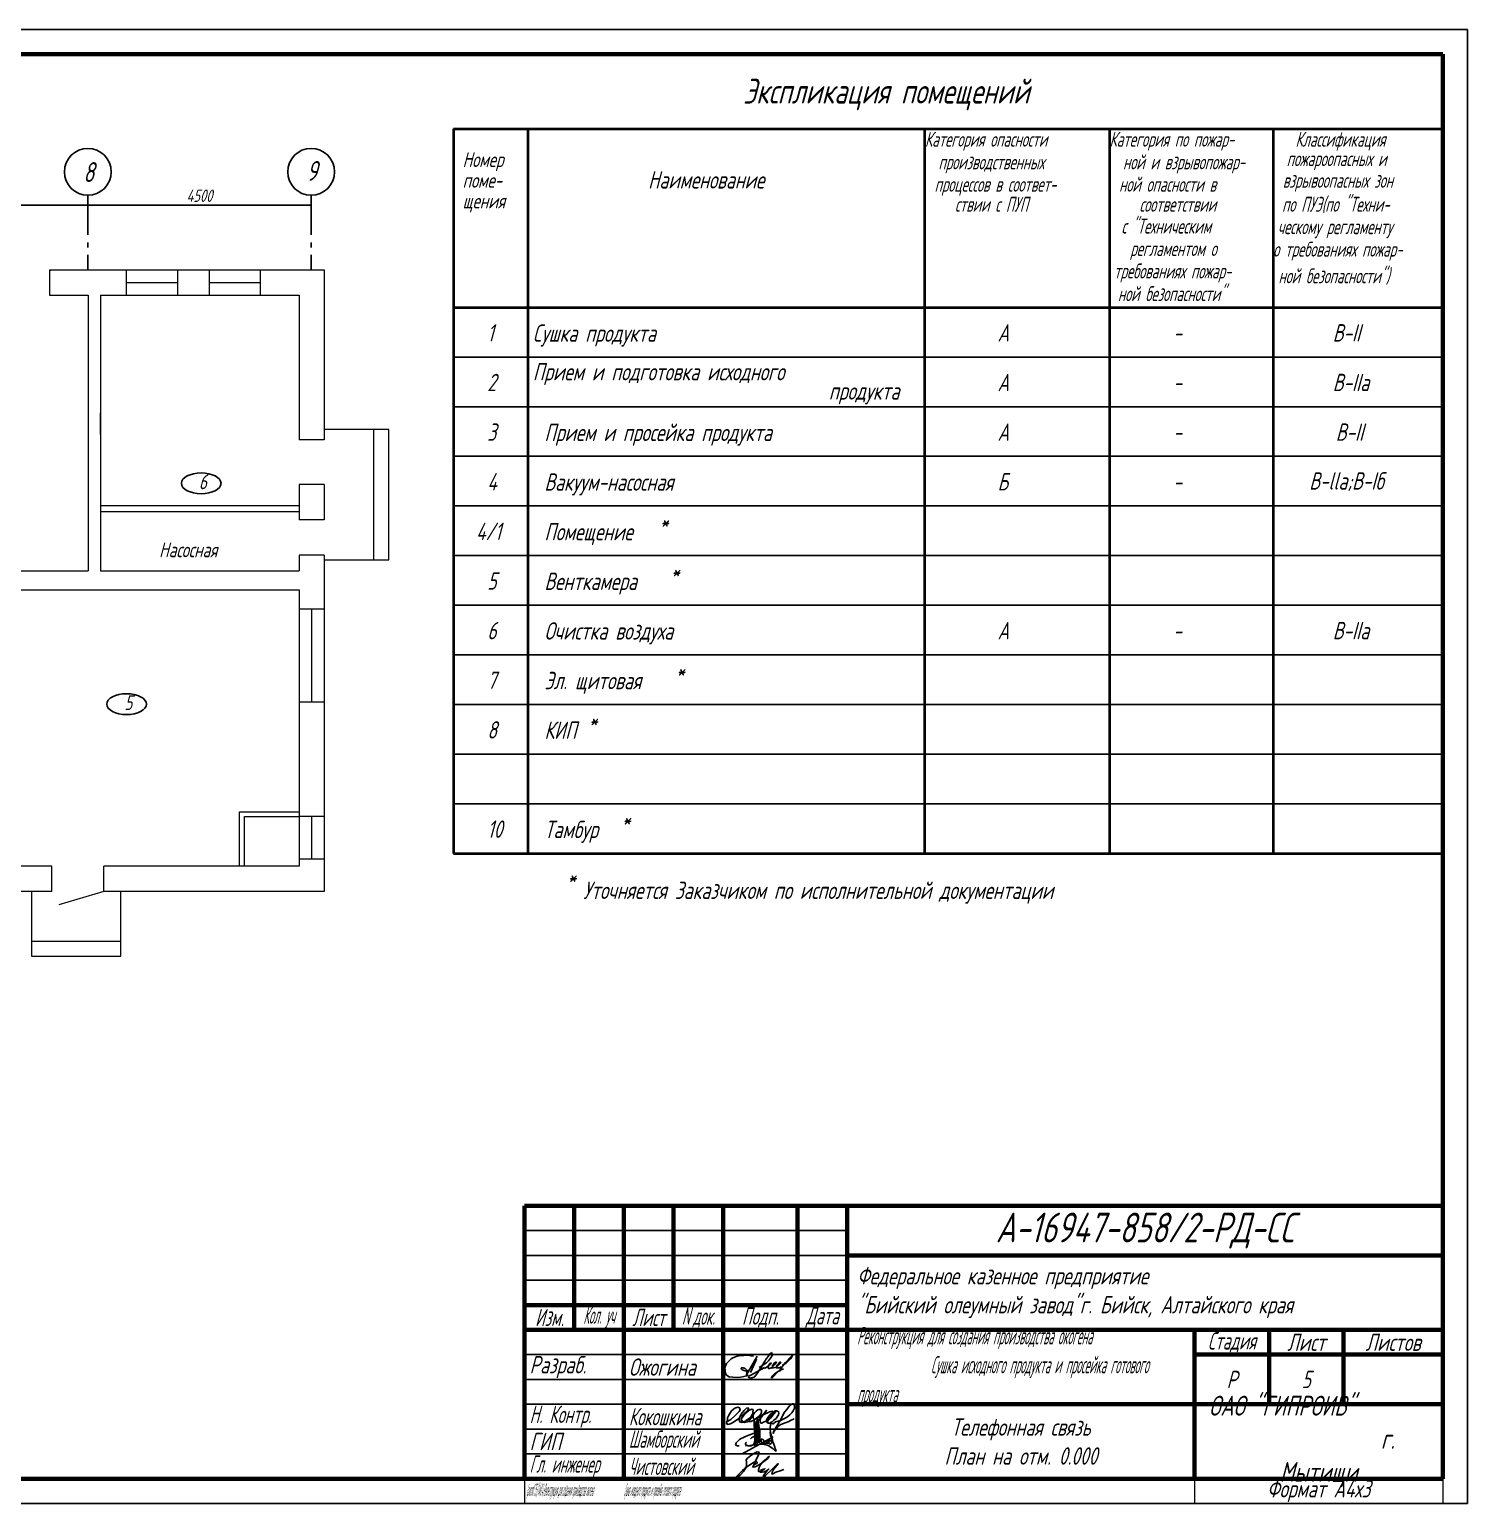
# Model space of a CAD drawing. Header units: millimetres. Extents: x 1036 to 3136, y 1217 to 1841.
# Drawn here: x 2846.5 to 3136.2, y 1543.9 to 1840.9 of the extents above; entities that cross this region are included whole.
import ezdxf

# ---------------------------------------------------------------- set-up
doc = ezdxf.new("R2010")
doc.units = ezdxf.units.MM
doc.linetypes.add('gost6', pattern=[12, 8, -1.5, 1, -1.5])
doc.layers.get('Defpoints').update_dxf_attribs({"color": 33})
for name, color, linetype, lineweight in [('Линия связи (Вновь)', 3, 'Continuous', 60), ('Осевая', 4, 'gost6', 25), ('Размерная', 4, 'Continuous', 25), ('Рамка толстая', 7, 'Continuous', 60), ('Рамка тонкая', 5, 'Continuous', 25), ('Строительный', 251, 'Continuous', 13), ('ТаБлица', 253, 'Continuous', 25), ('Текст', 2, 'Continuous', 25), ('Штампы', 252, 'Continuous', 25)]:
    doc.layers.add(name, color=color, linetype=linetype, lineweight=lineweight)
doc.styles.add('Simplex', font='simplex.shx', dxfattribs={"width": 0.7, "oblique": 15})

# ---------------------------------------------------------------- blocks, each defined once
blk = doc.blocks.new('A$C7D080345')
at = {"layer": 'Рамка толстая'}
for p, q in [((20, 292), (20, 5)), ((625, 292), (20, 292)), ((625, 5), (625, 292)), ((20, 5), (625, 5))]:
    blk.add_line(p, q, dxfattribs=at)
at = {"layer": 'Рамка тонкая'}
for p, q in [((0, 297), (0, 0)), ((630, 297), (0, 297)), ((630, 0), (630, 297)), ((0, 0), (630, 0))]:
    blk.add_line(p, q, dxfattribs=at)
blk = doc.blocks.new('*T24')
at = {"layer": 'Defpoints', "color": 8, "linetype": 'ByBlock', "lineweight": 0, "transparency": 16777216}
for p, q in [((0, -55), (0, -60)), ((135, -55), (135, -60)), ((185, -55), (185, -60)), ((0, -60), (185, -60))]:
    blk.add_line(p, q, dxfattribs=at)
at = {"layer": 'Штампы', "color": 0, "linetype": 'ByBlock', "lineweight": 60, "transparency": 16777216}
for p, q in [((0, 0), (185, 0)), ((0, 0), (0, -55)), ((10, 0), (10, -25)), ((20, 0), (20, -55)), ((30, 0), (30, -25)), ((40, 0), (40, -55)), ((55, 0), (55, -55)), ((65, 0), (65, -55)), ((185, 0), (185, -55)), ((65, -10), (185, -10)), ((0, -20), (65, -20)), ((0, -25), (185, -25)), ((135, -25), (135, -55)), ((150, -25), (150, -40)), ((165, -25), (165, -40)), ((135, -30), (185, -30)), ((65, -40), (185, -40)), ((0, -55), (185, -55))]:
    blk.add_line(p, q, dxfattribs=at)
at = {"layer": 'Штампы', "color": 5, "linetype": 'ByBlock', "lineweight": 25, "transparency": 16777216}
for p, q in [((0, -5), (65, -5)), ((0, -10), (65, -10)), ((0, -15), (65, -15)), ((0, -30), (65, -30)), ((0, -35), (65, -35)), ((0, -40), (65, -40)), ((0, -45), (65, -45)), ((0, -50), (65, -50))]:
    blk.add_line(p, q, dxfattribs=at)
at = {"layer": 'Штампы', "color": 2, "transparency": 16777216, "style": 'Simplex'}
for s, insert, char_height, width, attachment_point in [('А-16947-858/2-РД-СС', (125, -5), 6, 120, 5), ('Федеральное казенное предприятие\\P"Бийский олеумный завод"г. Бийск, Алтайского края', (67, -17.5), 3.5, 116, 4), ('{\\W0.6;Изм.}', (5, -22.5), 3.5, 10, 5), ('{\\W0.4;Кол. уч}', (15, -22.5), 3.5, 10, 5), ('{\\W0.6;Лист}', (25, -22.5), 3.5, 10, 5), ('{\\Q15;\\W0.5;N\\fArial|b0|i0|c0|p34;\\Q15; \\Fsimplex|c204;док.}', (35, -22.5), 3.5, 10, 5), ('{\\W0.6;Подп.}', (47.5, -22.5), 3.5, 15, 5), ('{\\W0.6;Дата}', (60, -22.5), 3.5, 10, 5), ('{\\W0.4;Реконструкция для создания производства окогена                               Сушка исходного продукта и просейка готового продукта }', (67, -32.5), 3.5, 66, 4), ('{\\W0.6;Стадия}', (142.5, -27.5), 3.5, 15, 5), ('Лист', (157.5, -27.5), 3.5, 15, 5), ('Листов', (175, -27.5), 3.5, 20, 5), ('Разраб.', (1, -32.5), 3.5, 18, 4), ('Ожогина', (21, -32.5), 3.5, 18, 4), ('Р', (142.5, -35), 3.5, 15, 5), ('5', (157.5, -35), 3.5, 15, 5), ('ОАО "ГИПРОИВ"                         г. Мытищи', (160, -47.5), 4, 50, 5), ('{\\W0.6;Н. Контр.}', (1, -42.5), 3.5, 18, 4), ('{\\W0.6;Кокошкина}', (21, -42.5), 3.5, 18, 4), ('Телефонная связь\\PПлан на отм. 0.000', (100, -47.5), 3.5, 70, 5), ('ГИП', (1, -47.5), 3.5, 18, 4), ('{\\W0.5;Шамборский}', (21, -47.5), 3.5, 18, 4), ('{\\W0.5;Гл. инженер}', (1, -52.5), 3.5, 18, 4), ('{\\W0.5;Чистовский}', (21, -52.5), 3.5, 18, 4), ('Формат А4х3', (160, -57.5), 3.5, 50, 5)]:
    blk.add_mtext(s, dxfattribs=dict(at, insert=insert, char_height=char_height, width=width, attachment_point=attachment_point))
blk = doc.blocks.new('A$C09094F02')
at = {"layer": 'Рамка тонкая'}
for p, q in [((0.66, 3.22), (0.44, 2.54)), ((1.61, 4.15), (0.66, 3.2)), ((1.97, 4.33), (1.61, 4.15)), ((2.85, 4.72), (1.97, 4.33)), ((3.25, 4.78), (2.85, 4.72)), ((3.25, 4.78), (3.89, 4.82)), ((4.2, 4.83), (3.89, 4.82)), ((4.85, 4.87), (4.2, 4.83)), ((6.85, 4.68), (4.72, 0.96)), ((5.29, 4.81), (4.85, 4.87)), ((5.56, 4.78), (5.29, 4.81)), ((6.52, 3.63), (5.5, 1.41)), ((6.13, 4.7), (5.56, 4.78)), ((6.73, 4.08), (6.52, 3.63)), ((8.03, 3.04), (7.65, 2.43)), ((7.84, 2.8), (8.77, 3.38)), ((8.39, 3.71), (8.03, 3.04)), ((8.74, 4.22), (8.39, 3.71)), ((9.08, 4.62), (8.74, 4.22)), ((8.77, 3.38), (9.12, 3.73)), ((9.37, 5.07), (9.08, 4.62)), ((9.12, 3.73), (9.37, 3.99)), ((9.24, 2.99), (9.2, 2.85)), ((9.38, 3.18), (9.24, 2.99)), ((9.26, 2.8), (9.54, 3.09)), ((9.81, 5.41), (9.37, 5.07)), ((9.37, 3.99), (9.57, 4.27)), ((9.43, 3.24), (9.38, 3.18)), ((9.5, 3.05), (9.4, 2.94)), ((9.72, 3.37), (9.43, 3.24)), ((9.72, 3.37), (9.5, 3.05)), ((9.54, 3.09), (9.63, 3.25)), ((9.57, 4.27), (9.88, 4.8)), ((9.9, 5.13), (9.81, 5.41)), ((9.88, 4.8), (9.89, 4.99)), ((9.89, 4.97), (9.9, 5.13)), ((9.94, 5.34), (9.94, 5.34)), ((10.22, 3.13), (10.07, 2.95)), ((10.13, 2.76), (10.33, 2.97)), ((10.36, 3.32), (10.22, 3.13)), ((10.33, 2.97), (10.56, 3.24)), ((10.48, 3.44), (10.36, 3.32)), ((10.74, 3.53), (10.48, 3.44)), ((10.56, 3.24), (10.68, 3.38)), ((10.67, 3.36), (10.74, 3.53)), ((11.13, 3.12), (10.98, 2.95)), ((11.27, 3.32), (11.13, 3.12)), ((11.24, 2.97), (11.47, 3.24)), ((11.39, 3.44), (11.27, 3.32)), ((11.65, 3.53), (11.39, 3.44)), ((11.47, 3.24), (11.59, 3.37)), ((11.59, 3.35), (11.65, 3.53)), ((12.54, 3.43), (11.84, 2.5)), ((11.94, 2.93), (12.61, 3.19)), ((13.59, 4.52), (12.54, 3.43)), ((12.61, 3.19), (13.65, 4.21)), ((13.58, 4.5), (13.73, 4.66)), ((13.71, 4.33), (13.64, 4.19)), ((13.74, 4.39), (13.71, 4.33)), ((13.73, 4.66), (13.83, 4.76)), ((13.77, 4.43), (13.74, 4.39)), ((13.84, 4.53), (13.77, 4.43)), ((13.83, 4.76), (13.94, 4.85)), ((13.87, 4.58), (13.84, 4.53)), ((13.93, 4.71), (13.87, 4.58)), ((13.97, 4.77), (13.93, 4.71)), ((13.94, 4.85), (13.98, 4.89)), ((13.98, 4.89), (13.97, 4.81)), ((13.97, 4.81), (13.97, 4.77)), ((0.44, 2.54), (0.37, 2.32)), ((0.37, 2.32), (0.49, 1.27)), ((0.49, 1.27), (0.69, 0.89)), ((0.69, 0.89), (1.23, 0.53)), ((1.23, 0.53), (1.94, 0.43)), ((1.94, 0.43), (2.83, 0.4)), ((2.83, 0.4), (3.56, 0.46)), ((3.56, 0.46), (4.19, 0.58)), ((3.72, 2.34), (3.66, 2.29)), ((3.66, 2.29), (3.66, 2.24)), ((3.66, 2.24), (3.73, 2.08)), ((3.81, 2.36), (3.72, 2.34)), ((3.72, 2.1), (3.86, 1.97)), ((3.93, 2.37), (3.81, 2.36)), ((3.85, 1.97), (4.41, 1.74)), ((3.98, 2.35), (3.93, 2.37)), ((4.06, 2.34), (3.98, 2.35)), ((4.23, 2.29), (4.06, 2.34)), ((4.19, 0.58), (4.74, 0.74)), ((4.38, 2.26), (4.23, 2.29)), ((4.79, 1.9), (4.38, 2.26)), ((4.41, 1.74), (4.66, 1.75)), ((4.66, 1.75), (5.05, 1.79)), ((4.72, 0.96), (4.84, 1.8)), ((4.74, 0.74), (5.14, 0.89)), ((4.8, 1.84), (4.78, 1.92)), ((4.81, 1.81), (4.8, 1.84)), ((4.82, 1.76), (4.81, 1.81)), ((4.82, 1.7), (4.82, 1.76)), ((5.08, 0.43), (5.34, 0.72)), ((5.5, 0.24), (5.08, 0.46)), ((5.34, 0.72), (5.72, 0.93)), ((6.27, 0.44), (5.5, 0.24)), ((5.66, 1.8), (5.68, 1.8)), ((5.72, 0.93), (8.35, 2.39)), ((6.67, 0.91), (6.27, 0.44)), ((7.02, 1.43), (6.67, 0.91)), ((7.36, 1.92), (7.02, 1.43)), ((7.25, 2.4), (7.9, 2.83)), ((7.65, 2.43), (7.36, 1.92)), ((7.8, 2.09), (8.35, 2.39)), ((8.36, 2.19), (8.54, 2.32)), ((8.54, 2.32), (8.7, 2.43)), ((8.7, 2.43), (9, 2.65)), ((9, 2.65), (9.26, 2.8)), ((9.1, 2.61), (9.08, 2.41)), ((9.08, 2.41), (9.11, 2.29)), ((9.2, 2.85), (9.1, 2.61)), ((9.11, 2.29), (9.14, 2.22)), ((9.14, 2.22), (9.39, 2.18)), ((9.39, 2.18), (9.45, 2.25)), ((9.45, 2.25), (9.66, 2.36)), ((9.66, 2.36), (9.86, 2.51)), ((9.73, 0.42), (9.88, 0.68)), ((9.75, 0.24), (9.73, 0.42)), ((11.24, 1.71), (9.8, 0.24)), ((9.85, 2.51), (9.84, 2.25)), ((9.84, 2.25), (10.52, 2.4)), ((9.93, 2.73), (9.85, 2.51)), ((9.86, 2.51), (10.14, 2.73)), ((9.88, 0.68), (10.13, 0.91)), ((10.07, 2.95), (9.93, 2.73)), ((10.13, 0.91), (10.34, 1.14)), ((10.34, 1.14), (10.75, 1.38)), ((10.42, 2.38), (10.77, 2.5)), ((10.76, 2.51), (10.75, 2.25)), ((10.75, 2.25), (11.09, 2.33)), ((10.75, 1.38), (10.98, 1.56)), ((10.84, 2.72), (10.76, 2.51)), ((10.77, 2.5), (11.05, 2.73)), ((10.98, 2.95), (10.84, 2.72)), ((10.98, 1.56), (11.56, 1.82)), ((11.04, 2.76), (11.24, 2.97)), ((11.05, 2.31), (11.35, 2.34)), ((11.62, 2.14), (11.24, 1.71)), ((11.35, 2.34), (11.65, 2.53)), ((11.56, 1.82), (11.72, 1.94)), ((11.84, 2.5), (11.62, 2.14)), ((11.72, 1.94), (12.16, 2.12))]:
    blk.add_line(p, q, dxfattribs=at)
blk.add_point((0, 0), dxfattribs=at)
blk = doc.blocks.new('A$C764A7DD2')
at = {"layer": 'Рамка тонкая'}
for points in [[(8.46, 2.41), (9.12, 2.83), (9.43, 3.13), (9.75, 3.57), (10.1, 3.95), (10.48, 4.22), (10.74, 4.46), (10.1, 3.75), (9.56, 3.09), (9.08, 2.58), (8.87, 2.23), (9.09, 2.05), (9.44, 2.07), (9.86, 2.32), (10.21, 2.69), (10.66, 3.03), (10.92, 3.33), (11.16, 3.77), (11.26, 4.07), (11.16, 4.36), (10.83, 4.53), (10.46, 4.53), (9.47, 3.79), (9.12, 3.35), (8.85, 3.01), (8.74, 2.62), (8.87, 2.2), (10.08, 1.9), (10.56, 2.33), (11.54, 2.57), (12.39, 2.98), (13, 3.37), (13.46, 3.77), (13.86, 4.17), (14.14, 4.58), (14.36, 5.07), (14.4, 5.45), (14.33, 5.76), (14.2, 5.95), (13.99, 5.98), (13.77, 5.86), (13.39, 5.53), (12.83, 4.82), (12.39, 4.25), (11.93, 3.43), (11.61, 2.82), (11.12, 1.94), (10.7, 1.24), (10.35, 0.63), (10.08, 0.16), (10.15, 0), (10.21, 0.41), (11.1, 1.47), (11.64, 1.79), (12.51, 2.16), (13.08, 2.36), (13.57, 2.58), (14.3, 2.91)], [(0.64, 2.29), (1.55, 2.78), (2.35, 3.54), (3.25, 4.42), (3.42, 4.78), (3.33, 5.15), (2.94, 5.32), (2.35, 5.07), (1.72, 4.56), (1.13, 3.68), (0.91, 3.12), (0.85, 2.75), (0.71, 2.16), (0.78, 1.93), (1.03, 1.82), (1.63, 1.97), (2.31, 2.39), (3.18, 3), (4.24, 4.04), (4.93, 4.62), (5.16, 5), (5.03, 5.15), (4.71, 5.06), (4.27, 4.6), (3.66, 3.91), (3.31, 3.23), (3.26, 2.74), (3.38, 2.3), (3.76, 2.2), (4.36, 2.42), (4.88, 2.81), (5.49, 3.23), (5.9, 3.87), (6, 4.2), (6.04, 4.8), (5.77, 4.88), (5.19, 4.63), (4.64, 4.14), (4.1, 3.55), (3.67, 2.91), (3.8, 2.52), (4.33, 2.22), (4.91, 2.34), (5.38, 2.72), (5.97, 3.53)], [(5.94, 3.54), (5.23, 2.82), (5.21, 2.37), (5.57, 2.4), (6.03, 2.63), (6.4, 2.87), (6.71, 3.09), (7.06, 3.33), (7.32, 3.54), (7.51, 3.8), (7.66, 4.03), (7.72, 4.33), (7.76, 4.57), (7.66, 4.74), (7.52, 4.83), (7.24, 4.83), (7.01, 4.73), (6.65, 4.45), (6.39, 4.2), (6.16, 3.97), (6.06, 3.69), (6.08, 3.53), (6.07, 3.05), (6.31, 2.77), (7.32, 3.3), (7.72, 3.59), (8.21, 3.96), (8.54, 4.29), (8.77, 4.67), (7.84, 3.47), (7.2, 2.63), (6.95, 2.36), (7.61, 3.15), (8.21, 3.78), (8.78, 4.09), (9.19, 4.27), (9.64, 4.41), (10.05, 4.49)], [(7.59, 3.14), (7.46, 2.58), (7.5, 2.21), (7.6, 2.07), (7.79, 2.07), (8.03, 2.18), (8.3, 2.31), (8.48, 2.41)]]:
    blk.add_lwpolyline(points, dxfattribs=at)
blk.add_point((0, 0.88), dxfattribs=at)
blk = doc.blocks.new('A$C06937CDB')
at = {"layer": 'Рамка тонкая'}
for points in [[(4.68, 2.39), (4.58, 2.24), (4.48, 2.05), (4.49, 1.94), (4.67, 1.78), (5.08, 1.64), (5.36, 1.6), (5.68, 1.65), (5.9, 1.75), (6.08, 1.87), (6.17, 2.03), (6.29, 2.33), (6.37, 2.75), (6.43, 3.29), (6.48, 4.23), (6.49, 4.56), (6.48, 4.91), (6.53, 5.46), (6.59, 6.14), (6.66, 6.62), (6.72, 6.63), (6.69, 6.02), (6.64, 5.17), (6.62, 4.37), (6.61, 4.04), (6.65, 3.71), (6.67, 3.2), (6.6, 2.67), (6.54, 2.12), (6.47, 1.71), (6.42, 1.65), (6.37, 2.01), (6.37, 2.49), (6.38, 3.21), (6.37, 3.99), (6.33, 4.72), (6.31, 5.09), (6.27, 5.55), (6.25, 6.06), (6.25, 6.55), (6.23, 7.08)], [(4.54, 1.65), (5.39, 1.71), (6.22, 1.82), (6.89, 1.89), (7.27, 1.93), (7.76, 1.93), (8.26, 1.89), (8.59, 1.84), (8.9, 1.74), (9.23, 1.6), (9.5, 1.41), (9.79, 1.24), (10.1, 1.01), (10.35, 0.78), (10.57, 0.6), (10.68, 0.57), (10.6, 0.81), (10.47, 1.12), (10.33, 1.55), (10.22, 1.95), (10.09, 2.33), (9.96, 2.81), (9.79, 3.39), (9.64, 4.02), (9.56, 4.51), (9.51, 4.88), (9.5, 5.32), (9.54, 5.78), (9.6, 6.16), (9.64, 6.45)], [(6.66, 3.16), (6.7, 2.81), (6.73, 2.43), (6.79, 2.16), (6.85, 2.12), (6.92, 2.44), (6.98, 2.83), (7.03, 3.28), (7.08, 3.77), (7.07, 4.1), (7.07, 4.46), (7.06, 4.97), (7.03, 5.5), (6.98, 6), (6.96, 6.41), (6.96, 6.83), (6.93, 7.06), (6.85, 6.77), (6.84, 6.44), (6.81, 5.78), (6.79, 5.34), (6.82, 4.84), (6.88, 4.07), (6.95, 3.5), (7.04, 2.89), (7.11, 2.52), (7.18, 2.3), (7.26, 2.29), (7.32, 2.48), (7.37, 2.75), (7.4, 3.03), (7.41, 3.56), (7.4, 3.98), (7.39, 4.41), (7.37, 4.66), (7.33, 5.01), (7.29, 5.33), (7.23, 5.7), (7.16, 6.19), (7.11, 6.44), (7.09, 6.03), (7.1, 5.53), (7.09, 5.08), (7.15, 4.63), (7.21, 4.17), (7.27, 3.77), (7.36, 3.25), (7.45, 2.99), (7.55, 2.9), (7.64, 2.88), (7.72, 2.92), (7.78, 2.97), (7.83, 3.04), (7.87, 3.09)], [(5.53, 3.07), (5.72, 3.22), (5.91, 3.36), (6.1, 3.47), (6.29, 3.59), (6.48, 3.7), (6.51, 3.75), (6.56, 3.82), (6.57, 3.91), (6.53, 4.02), (6.42, 4.1), (6.28, 4.12), (6.06, 4.08), (5.69, 3.97), (5.17, 3.79), (4.5, 3.51), (4.08, 3.32), (3.62, 3.08), (3.3, 2.87), (3.01, 2.62), (2.81, 2.46), (2.65, 2.26), (2.53, 2.06), (2.52, 1.93), (2.58, 1.79), (2.72, 1.71), (2.88, 1.65), (3.07, 1.62), (3.24, 1.6)], [(3.81, 0), (10.11, 3.41)], [(9.66, 2.44), (9.67, 2.53), (9.59, 2.61), (9.47, 2.7), (9.37, 2.73), (9.26, 2.69), (9.2, 2.55), (9.15, 2.42), (9.16, 2.25), (9.21, 2.08), (9.38, 1.99), (9.54, 2.02), (9.65, 2.1), (9.74, 2.21), (9.81, 2.34), (9.86, 2.52), (9.83, 2.68), (9.79, 2.89), (9.74, 3.06), (9.68, 3.25), (9.62, 3.48), (9.56, 3.71), (9.52, 3.92), (9.49, 4.15), (9.49, 4.35)], [(8.09, 2.48), (8.15, 2.49), (8.19, 2.54), (8.21, 2.61), (8.21, 2.68), (8.19, 2.73), (8.16, 2.79), (8.11, 2.85), (8.04, 2.89), (7.97, 2.91), (7.89, 2.92), (7.82, 2.9), (7.76, 2.84), (7.72, 2.78), (7.7, 2.67), (7.7, 2.57), (7.7, 2.41), (7.75, 2.29), (7.82, 2.17), (7.88, 2.13), (7.94, 2.09), (8.01, 2.12), (8.06, 2.18), (8.05, 2.28), (8.02, 2.37), (7.98, 2.35), (7.98, 2.3), (8.02, 2.23), (8.05, 2.18), (8.08, 2.15), (8.17, 2.09), (8.2, 2.08), (8.26, 2.09), (8.32, 2.12), (8.37, 2.16), (8.37, 2.22), (8.38, 2.3), (8.36, 2.36), (8.29, 2.38), (8.29, 2.3), (8.33, 2.22), (8.38, 2.16), (8.47, 2.1), (8.55, 2.1), (8.63, 2.12), (8.71, 2.19), (8.73, 2.26), (8.75, 2.35), (8.74, 2.47), (8.67, 2.54), (8.6, 2.53), (8.64, 2.43), (8.71, 2.29), (8.81, 2.16), (8.9, 2.14), (9.03, 2.19), (9.09, 2.3), (9.1, 2.4), (9.09, 2.5), (9.05, 2.56), (9.01, 2.52), (9.03, 2.45), (9.09, 2.34), (9.16, 2.29), (9.24, 2.3), (9.29, 2.36), (9.31, 2.42)]]:
    blk.add_lwpolyline(points, dxfattribs=at)
blk.add_point((0, 1.11), dxfattribs=at)
blk = doc.blocks.new('A$C2B280688')
at = {"layer": 'Рамка тонкая'}
blk.add_lwpolyline([(5.9, 2.28), (6.23, 2.95), (6.74, 3.98), (7.05, 4.58), (7.26, 5.14), (7.2, 5.36), (6.87, 5.4), (6.35, 5.18), (5.58, 4.7), (4.9, 4.13), (4.65, 3.83), (4.68, 3.34), (4.71, 2.85), (4.65, 2.36), (4.11, 1.47), (3.45, 0.73), (2.77, 0.33), (2.64, 0.37), (3.2, 0.97), (3.92, 1.64), (4.79, 2.37), (5.7, 3.02), (6.14, 3.24), (6.59, 3.47), (6.84, 3.33), (6.8, 3.06), (6.44, 2.93), (6.13, 2.57), (6.19, 2.35), (6.49, 2.37), (6.86, 2.59), (7.34, 2.87), (7.95, 3.27), (8.48, 3.66), (8.9, 3.97), (9.24, 4.32), (9.29, 4.51), (9.11, 4.39), (8.49, 3.82), (7.95, 3.37), (7.56, 2.83), (7.28, 2.26), (7.11, 1.8), (7.16, 1.44), (7.46, 1.46), (7.89, 1.68), (8.42, 2.02), (7.93, 1.87), (7.52, 1.64), (7.51, 1.3), (7.81, 1.3), (8.28, 1.39), (8.72, 1.59), (9.01, 1.79), (9.19, 1.95), (8.58, 1.25), (8.15, 0.65), (8.11, 0.32), (8.53, 0.66), (9.88, 1.9), (10.92, 2.95), (11.12, 3.02), (10.12, 1.84), (9.87, 1.32), (9.82, 0.92), (10.03, 1), (10.64, 1.29), (11.51, 1.58), (12.25, 1.85)], dxfattribs=at)
blk.add_point((0, 0), dxfattribs=at)

msp = doc.modelspace()

# ---------------------------------------------------------------- linework, layer by layer
at = {"layer": 'Осевая'}
for p, q in [((2858.2, 1807.51), (2858.2, 1792.51)), ((2903.2, 1807.51), (2903.2, 1792.51))]:
    msp.add_line(p, q, dxfattribs=at)
at = {"layer": 'Размерная'}
for p, q in [((2828.2, 1805.51), (2858.2, 1805.51)), ((2858.2, 1805.51), (2903.2, 1805.51))]:
    msp.add_line(p, q, dxfattribs=at)
at = {"layer": 'Строительный', "ltscale": 100}
for p, q in [((2850.51, 1792.51), (2905.86, 1792.51)), ((2850.51, 1792.51), (2850.51, 1787.41)), ((2850.51, 1792.26), (2850.76, 1792.51)), ((2865.96, 1792.51), (2865.96, 1787.41)), ((2876.26, 1792.51), (2876.26, 1787.41)), ((2882.66, 1792.51), (2882.66, 1787.41)), ((2892.96, 1792.51), (2892.96, 1787.41)), ((2905.86, 1792.51), (2905.86, 1758.23)), ((2865.96, 1789.96), (2876.26, 1789.96)), ((2882.66, 1789.96), (2892.96, 1789.96)), ((2850.51, 1787.41), (2858.26, 1787.41)), ((2858.26, 1787.41), (2858.26, 1731.81)), ((2860.76, 1787.41), (2900.76, 1787.41)), ((2860.76, 1787.41), (2860.76, 1731.81)), ((2893.58, 1787.41), (2894.49, 1787.41)), ((2900.76, 1787.41), (2900.76, 1758.23)), ((2860.76, 1759.34), (2860.76, 1763.69)), ((2918.86, 1760.31), (2905.86, 1760.31)), ((2915.86, 1734.06), (2915.86, 1760.31)), ((2918.86, 1734.06), (2918.86, 1760.31)), ((2858.26, 1757.62), (2858.26, 1747.26)), ((2905.86, 1758.23), (2900.76, 1758.23)), ((2900.76, 1749.23), (2900.76, 1742.12)), ((2905.86, 1749.23), (2900.76, 1749.23)), ((2905.86, 1749.23), (2905.86, 1742.12)), ((2860.76, 1745.01), (2900.76, 1745.01)), ((2860.76, 1743.81), (2900.76, 1743.81)), ((2905.86, 1742.12), (2900.76, 1742.12)), ((2900.76, 1735.02), (2900.76, 1731.81)), ((2905.86, 1735.02), (2900.76, 1735.02)), ((2905.86, 1735.02), (2905.86, 1667.21)), ((2771.51, 1731.81), (2858.26, 1731.81)), ((2860.76, 1731.81), (2900.76, 1731.81)), ((2905.86, 1734.06), (2918.86, 1734.06)), ((2771.51, 1728.01), (2900.76, 1728.01)), ((2900.76, 1728.01), (2900.76, 1672.31)), ((2905.86, 1724.11), (2900.76, 1724.11)), ((2903.31, 1724.11), (2903.31, 1705.41)), ((2905.86, 1705.41), (2900.76, 1705.41)), ((2888.76, 1672.31), (2888.76, 1683.31)), ((2888.76, 1683.31), (2900.76, 1683.31)), ((2889.76, 1682.31), (2900.76, 1682.31)), ((2889.76, 1672.31), (2889.76, 1682.31)), ((2905.86, 1682.31), (2900.76, 1682.31)), ((2903.31, 1682.31), (2903.31, 1673.71)), ((2850.94, 1672.31), (2788.84, 1672.31)), ((2850.94, 1667.21), (2850.94, 1672.31)), ((2900.76, 1672.31), (2861.44, 1672.31)), ((2861.44, 1667.21), (2861.44, 1672.31)), ((2905.86, 1673.71), (2900.76, 1673.71)), ((2850.94, 1667.21), (2788.84, 1667.21)), ((2846.83, 1667.21), (2846.83, 1654.21)), ((2861.44, 1667.21), (2852.38, 1664.51)), ((2905.86, 1667.21), (2861.44, 1667.21)), ((2864.83, 1654.21), (2864.83, 1667.21)), ((2846.83, 1657.21), (2864.83, 1657.21)), ((2846.83, 1654.21), (2864.83, 1654.21))]:
    msp.add_line(p, q, dxfattribs=at)
at = {"layer": 'ТаБлица', "lineweight": 40, "ltscale": 100}
for p, q in [((2931.89, 1820.91), (3131.22, 1820.91)), ((2931.89, 1820.91), (2931.89, 1674.91)), ((2946.89, 1820.91), (2946.89, 1674.91)), ((3026.89, 1674.91), (3026.89, 1820.91)), ((3064.08, 1820.91), (3064.08, 1674.91)), ((3097.05, 1820.91), (3097.05, 1674.91)), ((3131.22, 1820.91), (3131.22, 1684.91)), ((2931.89, 1784.91), (3131.22, 1784.91)), ((2931.89, 1674.91), (3131.22, 1674.91))]:
    msp.add_line(p, q, dxfattribs=at)
at = {"layer": 'ТаБлица', "ltscale": 100}
for p, q in [((3026.89, 1820.91), (3026.89, 1704.91)), ((2931.89, 1774.91), (3131.22, 1774.91)), ((2931.89, 1764.91), (3131.22, 1764.91)), ((2931.89, 1754.91), (3131.22, 1754.91)), ((2931.89, 1744.91), (3131.22, 1744.91)), ((2931.89, 1734.91), (3131.22, 1734.91)), ((2931.89, 1724.91), (3131.22, 1724.91)), ((2931.89, 1714.91), (3131.22, 1714.91)), ((2931.89, 1704.91), (3131.22, 1704.91)), ((2931.89, 1694.91), (3131.22, 1694.91)), ((2931.89, 1684.91), (3131.22, 1684.91))]:
    msp.add_line(p, q, dxfattribs=at)
at = {"layer": 'Текст', "ltscale": 100}
for centre in [(2858.2, 1812.23), (2903.2, 1812.23)]:
    msp.add_circle(centre, 4.72, dxfattribs=at)
for centre in [(2881.05, 1749.47), (2866.02, 1704.98)]:
    msp.add_ellipse(centre, major_axis=(-4, 0), ratio=0.525, dxfattribs=at)

# ---------------------------------------------------------------- block references
for name, p in [('A$C7D080345', (2506.22, 1543.91)), ('*T24', (2946.22, 1603.91))]:
    msp.add_blockref(name, p)
at = {"layer": 'Линия связи (Вновь)'}
msp.add_blockref('A$C09094F02', (2986.22, 1568.91), dxfattribs=at)
at = {"layer": 'Рамка тонкая'}
for name, p in [('A$C09094F02', (2986.22, 1568.91)), ('A$C764A7DD2', (2986.22, 1558.04)), ('A$C06937CDB', (2986.22, 1553.91)), ('A$C2B280688', (2986.22, 1548.91))]:
    msp.add_blockref(name, p, dxfattribs=at)

# ---------------------------------------------------------------- texts
at = {"layer": 'Defpoints', "style": 'Simplex', "oblique": 15, "width": 0.1}
msp.add_text('\\pxsm0.75;{\\W0.4;Реконструкция для создания производства окогена                               Сушка исходного продукта и просейка готового продукта ', height=2.5, dxfattribs=at).set_placement((2946.48, 1545.45))
at = {"layer": 'Размерная', "insert": (2880.7, 1807.42), "char_height": 2.5, "attachment_point": 5, "style": 'Simplex'}
msp.add_mtext('4500', dxfattribs=at)
at = {"layer": 'Текст', "ltscale": 100, "style": 'Simplex', "oblique": 15}
for s, height, width, p in [('Экспликация помещений', 5, 0.7, (2990.26, 1825.99)), ('Категория опасности ', 3, 0.6, (3026.89, 1817.3)), ('Категория по пожар-', 3, 0.6, (3064.08, 1817.3)), ('Классификация ', 3, 0.6, (3101.56, 1817.3)), ('Номер', 3, 0.7, (2933.72, 1813.2)), ('производственных', 3, 0.6, (3029.61, 1812.73)), ('ной и взрывопожар-', 3, 0.6, (3066.8, 1812.73)), ('пожароопасных и', 3, 0.6, (3099.77, 1813.38)), ('8', 4, 0.7, (2857.28, 1810.18)), ('9', 4, 0.7, (2902.28, 1810.42)), ('Наименование', 3.5, 0.7, (2971.1, 1808.87)), ('поме-', 3, 0.7, (2933.72, 1809.03)), ('процессов в соответ-', 3, 0.6, (3028.83, 1808.23)), ('ной опасности в ', 3, 0.6, (3066.02, 1808.23)), ('взрывоопасных зон ', 3, 0.6, (3098.99, 1809.02)), ('щения', 3, 0.7, (2933.72, 1804.87)), ('ствии с ПУП', 3, 0.6, (3032.94, 1804.19)), ('соответствии', 3, 0.6, (3070.12, 1804.19)), ('по ПУЭ(по "Техни-', 3, 0.6, (3098.85, 1804.19)), ('с "Техническим', 3, 0.6, (3066.5, 1799.79)), ('ческому регламенту', 3, 0.6, (3097.97, 1799.67)), ('регламентом о', 3, 0.6, (3068.25, 1795.27)), ('о требованиях пожар-', 3, 0.6, (3097.05, 1795.14)), (' требованиях пожар-', 3, 0.6, (3063.78, 1790.75)), ('ной безопасности")', 3, 0.6, (3098.12, 1789.77)), ('ной безопасности"', 3, 0.6, (3065.77, 1786.18)), ('1', 3.5, 0.7, (2938.7, 1778.04)), ('Сушка продукта', 3.5, 0.7, (2947.88, 1777.98)), ('А', 3.5, 0.7, (3041.52, 1778.04)), ('-', 3.5, 0.7, (3076.9, 1778.04)), ('В-II', 3.5, 0.7, (3109.06, 1778.04)), ('Прием и подготовка исходного', 3.5, 0.7, (2947.88, 1770.21)), ('2', 3.5, 0.7, (2938.7, 1768.04)), ('А', 3.5, 0.7, (3041.52, 1768.04)), ('В-IIа', 3.5, 0.7, (3109.06, 1768.04)), ('продукта', 3.5, 0.7, (3007.52, 1766.33)), ('-', 3.5, 0.7, (3076.9, 1768.04)), ('3', 3.5, 0.7, (2938.7, 1758.04)), ('Прием и просейка продукта', 3.5, 0.7, (2950.21, 1757.98)), ('А', 3.5, 0.7, (3041.52, 1758.04)), ('В-II', 3.5, 0.7, (3109.67, 1758.04)), ('-', 3.5, 0.7, (3076.9, 1758.04)), ('6', 3, 0.7, (2880.59, 1748.28)), ('4', 3.5, 0.7, (2938.7, 1748.04)), ('Вакуум-насосная', 3.5, 0.7, (2950.21, 1747.98)), ('Б', 3.5, 0.7, (3041.52, 1748.04)), ('-', 3.5, 0.7, (3076.9, 1748.04)), ('В-llа;В-Iб', 3.5, 0.7, (3104.32, 1748.2)), ('4/1', 3.5, 0.7, (2936.44, 1738.04)), ('Помещение ', 3.5, 0.7, (2950.21, 1737.98)), ('*', 3.5, 0.7, (2973.45, 1740)), ('Насосная', 3, 0.7, (2872.56, 1734.57)), ('5', 3.5, 0.7, (2938.7, 1728.04)), ('*', 3.5, 0.7, (2975.7, 1730)), ('Венткамера ', 3.5, 0.7, (2950.21, 1727.98)), ('6', 3.5, 0.7, (2938.7, 1718.04)), ('Очистка воздуха', 3.5, 0.7, (2950.21, 1717.98)), ('А', 3.5, 0.7, (3041.52, 1718.04)), ('В-IIа', 3.5, 0.7, (3109.06, 1718.04)), ('-', 3.5, 0.7, (3076.9, 1718.04)), ('7', 3.5, 0.7, (2938.7, 1708.04)), ('Эл. щитовая', 3.5, 0.7, (2950.21, 1707.98)), ('*', 3.5, 0.7, (2976.73, 1710)), ('5', 3, 0.7, (2865.56, 1703.78)), ('*', 3.5, 0.7, (2959.14, 1700)), ('8', 3.5, 0.7, (2938.7, 1698.04)), ('КИП', 3.5, 0.7, (2950.21, 1697.98)), ('10', 3.5, 0.7, (2938.7, 1678.04)), ('Тамбур', 3.5, 0.7, (2950.21, 1677.98)), ('*', 3.5, 0.7, (2965.81, 1680)), ('*', 3.5, 0.7, (2954.84, 1668.42)), ('Уточняется Заказчиком по исполнительной документации', 3.5, 0.7, (2958.06, 1665.72))]:
    msp.add_text(s, height=height, dxfattribs=dict(at, width=width)).set_placement(p)

doc.saveas('drawing.dxf')
